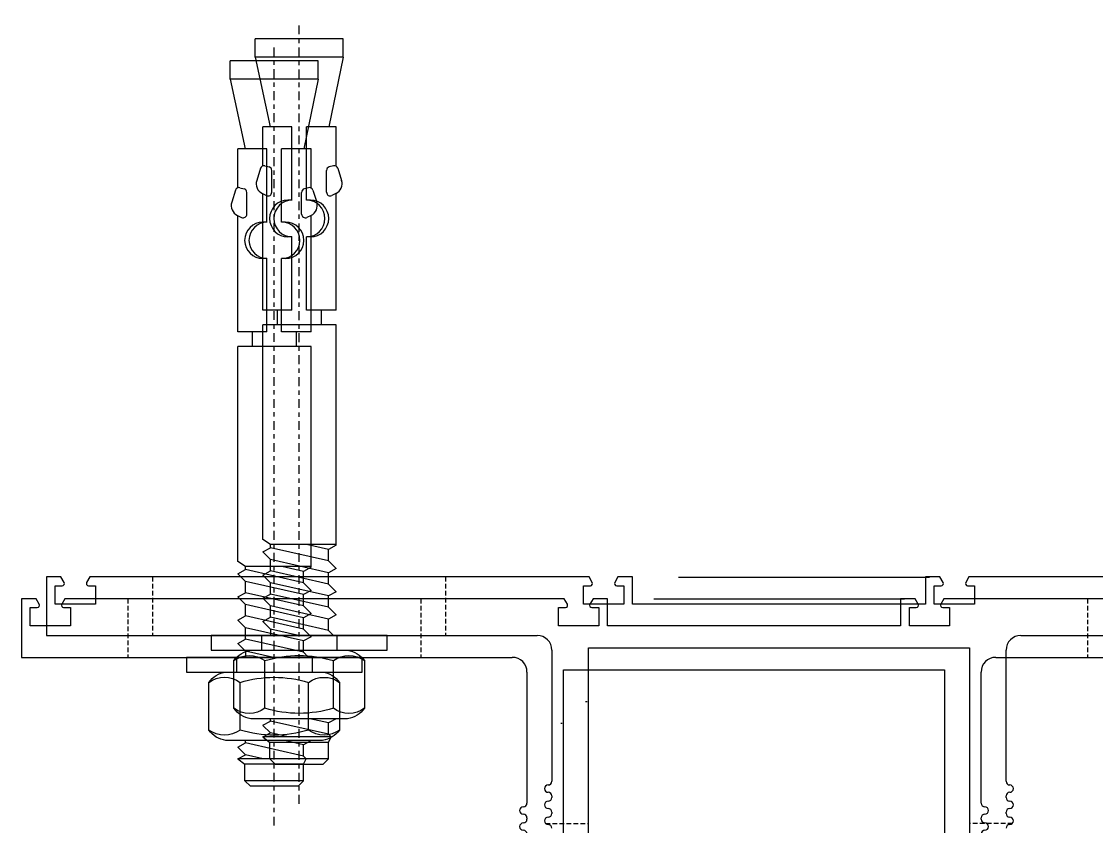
# Model space of a CAD drawing. Header units: inches. Extents: x 4821 to 127877, y 58012 to 433683.
# Drawn here: x 38251.2 to 38397.9, y 147109.4 to 147219.3 of the extents above; entities that cross this region are included whole.
import ezdxf

# ---------------------------------------------------------------- set-up
doc = ezdxf.new("R2010")
doc.units = ezdxf.units.IN
doc.header["$MEASUREMENT"] = 0
doc.linetypes.add('$1$Center', pattern=[29.999999, 12, -6, 6, -6])
doc.linetypes.add('$1$DASHED', pattern=[19.05, 12.7, -6.35])
for name, color, linetype in [('A-FURN-FIXD', 10, 'Continuous'), ('A-WAL-CMU', 7, 'Continuous'), ('A-WIN', 141, 'Continuous')]:
    doc.layers.add(name, color=color, linetype=linetype)

# ---------------------------------------------------------------- blocks, each defined once
blk = doc.blocks.new('$1$Fixed bracket Plan')
at = {"layer": 'A-FURN-FIXD'}
for p, q in [((8, 33), (8, 100)), ((0, 94.08), (0, 25.92)), ((27.9, 31), (10, 31)), ((30.1, 31), (29.9, 31)), ((32.3, 31), (32.1, 31)), ((1.2, 25.75), (1.2, 26.7)), ((1.2, 26.7), (3.7, 26.7)), ((3.7, 26.7), (3.7, 21.2)), ((0, 25.92), (0.75, 25.49)), ((9.7, -26), (9.7, 26)), ((9.7, 26), (97.6, 26)), ((0.75, 22.41), (0, 21.98)), ((1.2, 21.2), (1.2, 22.15)), ((0, 21.98), (0, 20)), ((3.7, 21.2), (1.2, 21.2)), ((0, 20), (3.7, 20)), ((3.7, 20), (3.7, -20)), ((3.7, -20), (0, -20)), ((0, -20), (0, -21.98)), ((0, -21.98), (0.75, -22.41)), ((1.2, -22.15), (1.2, -21.2)), ((1.2, -21.2), (3.7, -21.2)), ((3.7, -21.2), (3.7, -26.7)), ((0.75, -25.49), (0, -25.92)), ((0, -25.92), (0, -94.08)), ((1.2, -26.7), (1.2, -25.75)), ((97.6, -26), (9.7, -26)), ((3.7, -26.7), (1.2, -26.7)), ((10, -31), (27.9, -31)), ((29.9, -31), (30.1, -31)), ((32.1, -31), (32.3, -31)), ((8, -100), (8, -33)), ((10, -53.5), (8, -53.5)), ((8, -53.5), (8, -77.5)), ((10, -77.5), (10, -53.5)), ((-73.41, -59.5), (-73.41, -71.5)), ((-70.91, -59.5), (-73.41, -59.5)), ((-70.91, -59.5), (-70.91, -71.5)), ((-70.91, -59.5), (-61.41, -61.46)), ((-55.76, -60.22), (-54.12, -59.7)), ((-61.41, -60.46), (-61.41, -64.5)), ((-56.05, -60.46), (-61.41, -60.46)), ((-56.09, -60.82), (-55.94, -61.39)), ((-36.41, -60.46), (-52.32, -60.46)), ((-52.31, -60.48), (-52.04, -61.05)), ((-36.41, -60.46), (-36.41, -64.5)), ((-4.31, -60.46), (-34.41, -60.46)), ((-34.41, -60.46), (-34.41, -70.46)), ((-4.41, -60.56), (-4.31, -60.46)), ((-4.41, -60.5), (-4.41, -69.42)), ((-3.73, -61.51), (-4.41, -64.48)), ((-4.31, -60.46), (-3.73, -61.51)), ((-2.19, -61.51), (-3.98, -69.42)), ((-2.19, -61.51), (-3.73, -61.51)), ((-0.57, -61.51), (-2.36, -69.42)), ((-2.19, -61.51), (-1.14, -60.46)), ((-1.14, -60.46), (-0.57, -61.51)), ((0.97, -61.51), (-0.82, -69.42)), ((0.97, -61.51), (-0.57, -61.51)), ((2.6, -61.51), (0.81, -69.42)), ((0.97, -61.51), (2.02, -60.46)), ((2.02, -60.46), (2.6, -61.51)), ((4.14, -61.51), (2.35, -69.42)), ((4.14, -61.51), (2.6, -61.51)), ((5.76, -61.51), (3.97, -69.42)), ((4.14, -61.51), (5.19, -60.46)), ((5.19, -60.46), (5.76, -61.51)), ((7.3, -61.51), (5.51, -69.42)), ((7.3, -61.51), (5.76, -61.51)), ((7.3, -61.51), (8, -60.81)), ((8, -60.34), (10, -60.34)), ((17.92, -60.83), (11.43, -60.83)), ((19.35, -60.46), (19.92, -61.51)), ((19.92, -61.51), (19.35, -64.05)), ((21.47, -61.51), (19.68, -69.42)), ((21.47, -61.51), (19.92, -61.51)), ((21.47, -61.51), (21.84, -61.13)), ((21.84, -61.13), (21.84, -70.46)), ((22.59, -61.5), (21.84, -61.13)), ((22.59, -61.5), (22.59, -69.5)), ((24.84, -61.5), (22.59, -61.5)), ((24.84, -61.5), (24.84, -69.5)), ((24.84, -61.5), (25.59, -62.25)), ((-52.49, -61.76), (-55.46, -61.76)), ((-34.41, -62.46), (-36.41, -62.46)), ((25.59, -62.25), (25.59, -68.75)), ((-51.41, -64.5), (-61.41, -64.5)), ((-51.41, -63.96), (-51.41, -64.5)), ((-46.41, -63.96), (-46.41, -64.5)), ((-36.41, -64.5), (-46.41, -64.5)), ((8, -65.6), (7.14, -69.42)), ((-61.41, -66.5), (-61.41, -70.46)), ((-51.41, -66.5), (-61.41, -66.5)), ((-51.41, -66.5), (-51.41, -67.04)), ((-36.41, -66.5), (-46.41, -66.5)), ((-46.41, -66.5), (-46.41, -67.04)), ((-36.41, -66.5), (-36.41, -70.46)), ((21.84, -67.02), (21.3, -69.42)), ((-34.41, -68.46), (-36.41, -68.46)), ((24.84, -69.5), (25.59, -68.75)), ((-70.91, -71.5), (-61.41, -69.46)), ((-56.09, -70.18), (-55.94, -69.61)), ((-52.49, -69.24), (-55.46, -69.24)), ((-52.31, -70.52), (-52.04, -69.95)), ((-4.41, -69.42), (-5.09, -70.46)), ((-3.98, -69.42), (-4.41, -69.42)), ((-3.4, -70.46), (-3.98, -69.42)), ((-2.36, -69.42), (-3.4, -70.46)), ((-0.82, -69.42), (-2.36, -69.42)), ((-0.24, -70.46), (-0.82, -69.42)), ((0.81, -69.42), (-0.24, -70.46)), ((2.35, -69.42), (0.81, -69.42)), ((2.92, -70.46), (2.35, -69.42)), ((3.97, -69.42), (2.92, -70.46)), ((5.51, -69.42), (3.97, -69.42)), ((6.09, -70.46), (5.51, -69.42)), ((7.14, -69.42), (6.09, -70.46)), ((7.14, -69.42), (8, -69.42)), ((17.92, -70.17), (11.43, -70.17)), ((19.68, -69.42), (19.35, -69.42)), ((20.25, -70.46), (19.68, -69.42)), ((21.3, -69.42), (20.26, -70.46)), ((21.84, -70.46), (21.3, -69.42)), ((21.84, -70.46), (22.59, -69.5)), ((24.84, -69.5), (22.59, -69.5)), ((-70.91, -71.5), (-73.41, -71.5)), ((-56.08, -70.46), (-61.41, -70.46)), ((-55.76, -70.78), (-54.12, -71.3)), ((-36.41, -70.46), (-52.28, -70.46)), ((-5.09, -70.46), (-34.41, -70.46)), ((8, -70.66), (10, -70.66)), ((8, -77.5), (10, -77.5)), ((1.2, -94.25), (1.2, -93.3)), ((1.2, -93.3), (3.7, -93.3)), ((3.7, -93.3), (3.7, -98.8)), ((0, -94.08), (0.75, -94.51)), ((0.75, -97.59), (0, -98.02)), ((0, -98.02), (0, -100)), ((1.2, -98.8), (1.2, -97.85)), ((3.7, -98.8), (1.2, -98.8)), ((0, -100), (8, -100))]:
    blk.add_line(p, q, dxfattribs=at)
at = {"layer": 'A-FURN-FIXD', "linetype": '$1$DASHED', "ltscale": 0.05}
for p, q in [((0, 45.5), (8, 45.5)), ((33.65, 31.86), (33.65, 26)), ((33.65, -31.86), (33.65, -26)), ((0, -45.5), (8, -45.5)), ((0, -85.5), (8, -85.5))]:
    blk.add_line(p, q, dxfattribs=at)
at = {"layer": 'A-FURN-FIXD', "linetype": '$1$Center', "ltscale": 0.1}
blk.add_line((30.95, -65.5), (-75.79, -65.5), dxfattribs=at)
at = {"layer": 'A-FURN-FIXD'}
blk.add_lwpolyline([(11.43, -74.43, -0.202618), (10, -72.1), (10, -58.9, -0.202618), (11.43, -56.58), (17.92, -56.58, -0.202618), (19.35, -58.9), (19.35, -72.1, -0.202618), (17.92, -74.43)], format="xyb", close=True, dxfattribs=at)
for points in [[(11.43, -74.43, -0.330304), (11.43, -70.17, -0.151843), (11.43, -60.83, -0.330304), (11.43, -56.58)], [(17.92, -56.58, -0.330304), (17.92, -60.83, -0.151843), (17.92, -70.17, -0.330304), (17.92, -74.43)]]:
    blk.add_lwpolyline(points, format="xyb", dxfattribs=at)
for centre, radius, start, end in [((10, 33), 2, 180, 270), ((27.9, 31.5), 0.5, 270, 0), ((28.9, 31.5), 0.5, 0, 180), ((29.9, 31.5), 0.5, 180, 270), ((30.1, 31.5), 0.5, 270, 360), ((31.1, 31.5), 0.5, 0, 180), ((32.1, 31.5), 0.5, 180, 270), ((32.3, 31.5), 0.5, 270, 360), ((33.3, 31.5), 0.5, 0, 180), ((34.3, 31.5), 0.5, 180, 270), ((0.9, 25.75), 0.3, 240, 0), ((0.9, 22.15), 0.3, 360, 120), ((0.9, -22.15), 0.3, 240, 0), ((0.9, -25.75), 0.3, 360, 120), ((10, -33), 2, 90, 180), ((27.9, -31.5), 0.5, 360, 90), ((28.9, -31.5), 0.5, 180, 0), ((29.9, -31.5), 0.5, 90, 180), ((30.1, -31.5), 0.5, 0, 90), ((31.1, -31.5), 0.5, 180, 0), ((32.1, -31.5), 0.5, 90, 180), ((32.3, -31.5), 0.5, 0, 90), ((33.3, -31.5), 0.5, 180, 0), ((34.3, -31.5), 0.5, 90, 180), ((-53.66, -61.13), 1.5, 25.4904, 107.63), ((-55.61, -60.69), 0.5, 107.63, 195.0687), ((-55.46, -61.26), 0.5, 195.0687, 270), ((-52.49, -61.26), 0.5, 270, 25.4904), ((-48.91, -63.96), 2.5, 0, 180), ((-48.91, -64.49), 2.5, 0, 180), ((-48.91, -66.45), 2.5, 180, 0), ((-48.91, -67.04), 2.5, 180, 0), ((-55.61, -70.31), 0.5, 164.9313, 252.37), ((-55.46, -69.74), 0.5, 90, 164.9313), ((-52.49, -69.74), 0.5, 334.5096, 90), ((-53.66, -69.87), 1.5, 252.37, 334.5096), ((0.9, -94.25), 0.3, 240, 0), ((0.9, -97.85), 0.3, 360, 120)]:
    blk.add_arc(centre, radius, start, end, dxfattribs=at)
blk = doc.blocks.new('CURTT')
at = {"layer": 'A-FURN-FIXD', "extrusion": (-1.56101e-06, 5.69003e-07, 1)}
for p, q in [((908349.06, -1520440.59, 0), (908349.26, -1520440.59, 0)), ((908361.76, -1520457.57, 0), (908396, -1520457.57, 0))]:
    blk.add_line(p, q, dxfattribs=at)
at = {"layer": 'A-FURN-FIXD', "extrusion": (1.56101e-06, -5.69003e-07, -1), "zscale": -0.9999999999999998, "rotation": 89.99978104008247}
blk.add_blockref('$1$Fixed bracket Plan', (-908375.46, -1520457.59, 2.28), dxfattribs=at)
blk = doc.blocks.new('FIRST SLAB EDGE')
at = {"layer": 'A-WIN', "xscale": -1, "rotation": 180}
blk.add_blockref('CURTT', (238156.09, -3250713.17, -1.15), dxfattribs=at)

msp = doc.modelspace()

# ---------------------------------------------------------------- block references
at = {"layer": 'A-WAL-CMU'}
for p in [(-1108176.96, 1877399.04), (-1108180.36, 1877396.06)]:
    msp.add_blockref('FIRST SLAB EDGE', p, dxfattribs=at)

doc.saveas('drawing.dxf')
